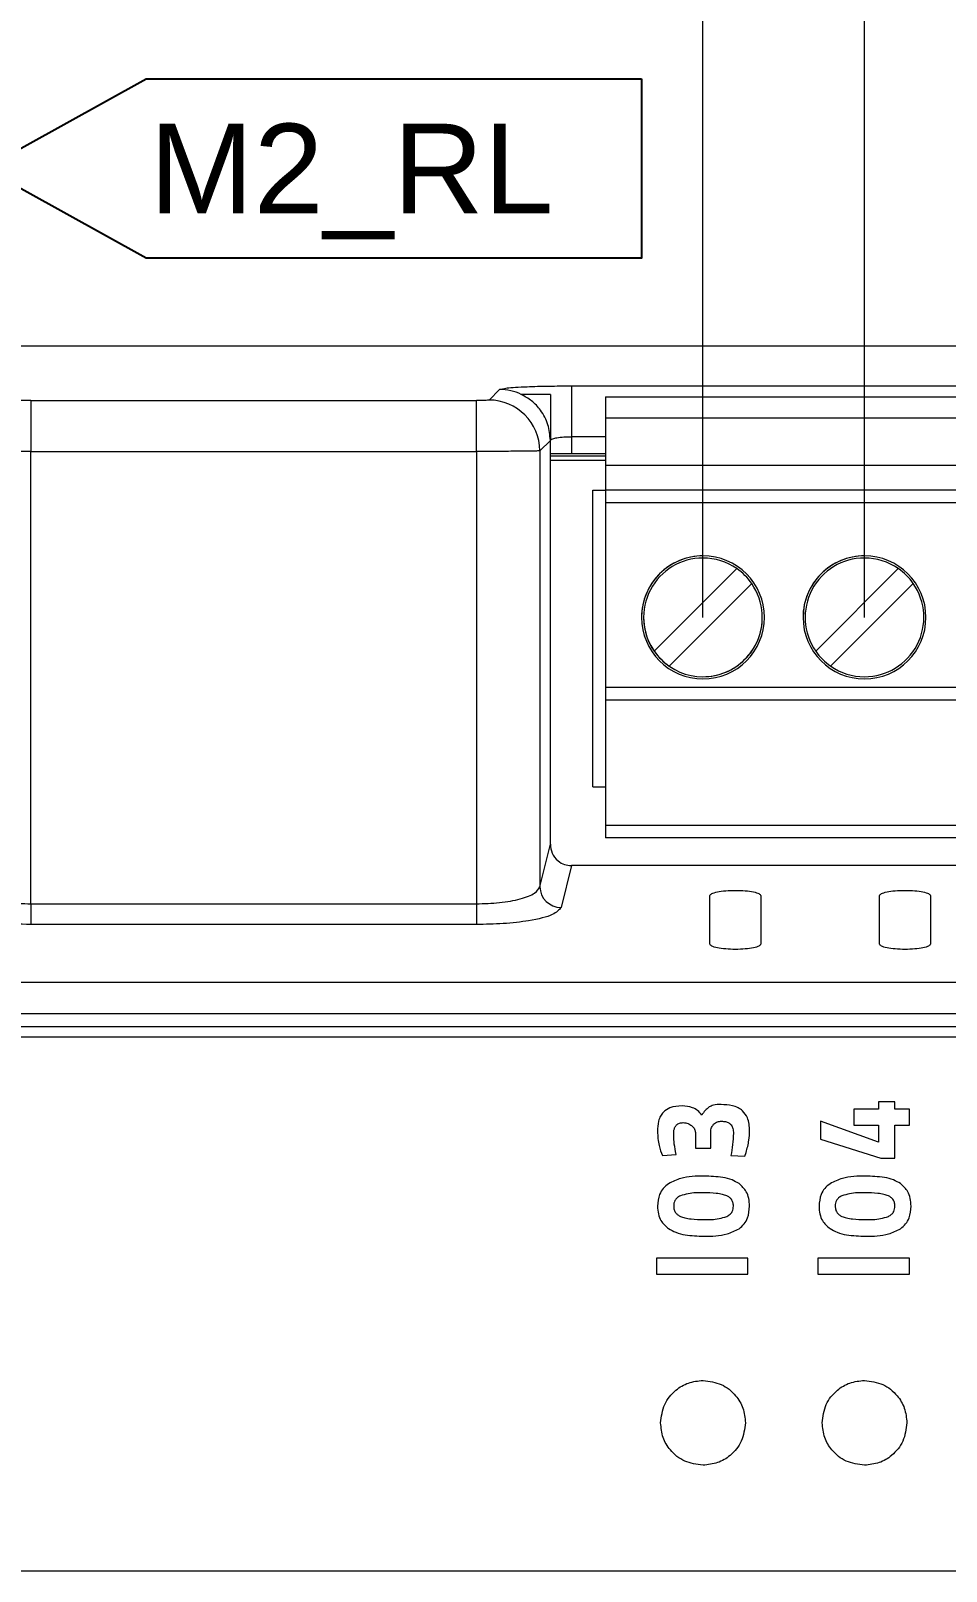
# Model space of a CAD drawing. Header units: millimetres. Extents: x 32696 to 36207, y 16706 to 17911.
# Drawn here: x 35059.7 to 35110.7, y 17551.1 to 17637 of the extents above; entities that cross this region are included whole.
import ezdxf
from ezdxf.enums import TextEntityAlignment as Align

# ---------------------------------------------------------------- set-up
doc = ezdxf.new("R2010")
doc.units = ezdxf.units.MM
doc.header["$LTSCALE"] = 0.1
doc.layers.get('0').update_dxf_attribs({"lineweight": 20})
doc.layers.add('COMANDOS', color=5, linetype='Continuous', lineweight=25)
doc.styles.get("Standard").update_dxf_attribs({"font": 'arial.ttf'})

# ---------------------------------------------------------------- blocks, each defined once
blk = doc.blocks.new('CLP-XP352')
at = {"lineweight": 9}
for p, q in [((35228.046, 17425.014), (35017.141, 17425.014)), ((35163.518, 17423.741), (35163.767, 17423.99)), ((35164.964, 17423.874), (35164.278, 17423.874)), ((35164.964, 17423.874), (35164.964, 17422.79)), ((35165.464, 17424.074), (35221.193, 17424.074)), ((35165.464, 17424.074), (35165.464, 17422.876)), ((35152.709, 17423.726), (35152.709, 17422.528)), ((35152.709, 17423.726), (35163.218, 17423.726)), ((35163.218, 17422.528), (35163.218, 17423.726)), ((35166.264, 17423.814), (35220.394, 17423.814)), ((35166.264, 17423.814), (35166.264, 17423.314)), ((35167.054, 17423.814), (35170.074, 17423.814)), ((35170.864, 17423.814), (35173.884, 17423.814)), ((35220.394, 17423.314), (35166.264, 17423.314)), ((35166.264, 17423.314), (35166.264, 17422.194)), ((35164.964, 17422.79), (35164.716, 17422.543)), ((35164.965, 17422.792), (35164.964, 17422.79)), ((35164.965, 17422.471), (35164.965, 17422.792)), ((35165.464, 17422.876), (35165.464, 17422.471)), ((35166.264, 17422.876), (35165.464, 17422.876)), ((35152.709, 17411.856), (35152.709, 17422.528)), ((35152.709, 17422.528), (35163.218, 17422.528)), ((35163.218, 17422.528), (35163.218, 17411.856)), ((35164.716, 17422.543), (35164.716, 17412.259)), ((35164.964, 17413.262), (35164.964, 17422.471)), ((35164.965, 17422.471), (35164.964, 17422.471)), ((35166.264, 17422.414), (35164.964, 17422.414)), ((35165.464, 17422.471), (35164.965, 17422.471)), ((35166.264, 17422.471), (35165.464, 17422.471)), ((35164.964, 17422.324), (35166.264, 17422.324)), ((35220.394, 17422.194), (35166.264, 17422.194)), ((35166.264, 17422.194), (35166.264, 17421.614)), ((35165.964, 17421.614), (35166.264, 17421.614)), ((35165.964, 17414.614), (35165.964, 17421.614)), ((35220.394, 17421.614), (35166.264, 17421.614)), ((35166.264, 17421.614), (35166.264, 17421.314)), ((35220.394, 17421.314), (35166.264, 17421.314)), ((35166.264, 17421.314), (35166.264, 17416.964)), ((35168.564, 17420.064), (35168.564, 17420.064)), ((35172.374, 17420.064), (35172.374, 17420.064)), ((35167.413, 17417.816), (35169.361, 17419.764)), ((35169.361, 17419.764), (35167.413, 17417.816)), ((35169.361, 17419.764), (35169.361, 17419.764)), ((35171.223, 17417.816), (35173.171, 17419.764)), ((35173.171, 17419.764), (35171.223, 17417.816)), ((35173.171, 17419.764), (35173.171, 17419.764)), ((35169.715, 17419.411), (35167.766, 17417.463)), ((35173.525, 17419.411), (35171.576, 17417.463)), ((35167.164, 17418.614), (35167.164, 17418.614)), ((35169.964, 17418.614), (35169.964, 17418.614)), ((35170.974, 17418.614), (35170.974, 17418.614)), ((35173.774, 17418.614), (35173.774, 17418.614)), ((35167.413, 17417.816), (35167.413, 17417.816)), ((35171.223, 17417.816), (35171.223, 17417.816)), ((35167.766, 17417.463), (35167.766, 17417.463)), ((35171.576, 17417.463), (35171.576, 17417.463)), ((35166.264, 17416.964), (35220.394, 17416.964)), ((35166.264, 17416.964), (35166.264, 17416.664)), ((35168.564, 17417.214), (35168.564, 17417.214)), ((35172.374, 17417.214), (35172.374, 17417.214)), ((35220.394, 17416.664), (35166.264, 17416.664)), ((35166.264, 17416.664), (35166.264, 17413.714)), ((35165.964, 17414.614), (35165.964, 17414.614)), ((35165.964, 17414.614), (35166.264, 17414.614)), ((35165.964, 17414.614), (35166.264, 17414.614)), ((35166.264, 17413.714), (35220.394, 17413.714)), ((35166.264, 17413.714), (35166.264, 17413.414)), ((35220.394, 17413.414), (35166.264, 17413.414)), ((35220.394, 17413.414), (35166.264, 17413.414)), ((35164.716, 17412.259), (35164.964, 17413.262)), ((35165.459, 17412.757), (35165.216, 17411.77)), ((35221.198, 17412.757), (35165.459, 17412.757)), ((35152.709, 17411.856), (35152.709, 17411.367)), ((35152.709, 17411.856), (35163.218, 17411.856)), ((35163.218, 17411.856), (35163.218, 17411.367)), ((35168.729, 17410.906), (35168.729, 17412.05)), ((35169.929, 17412.05), (35169.929, 17410.906)), ((35172.729, 17410.906), (35172.729, 17412.05)), ((35173.929, 17412.05), (35173.929, 17410.906)), ((35163.218, 17411.367), (35152.709, 17411.367)), ((35018.266, 17410.005), (35226.922, 17410.005)), ((35018.266, 17409.271), (35226.922, 17409.271)), ((35018.544, 17408.964), (35226.644, 17408.964)), ((35226.594, 17408.714), (35134.214, 17408.714)), ((35173.089, 17407.189), (35172.708, 17407.189)), ((35172.708, 17407.189), (35172.708, 17407.014)), ((35173.089, 17407.014), (35173.089, 17407.189)), ((35172.708, 17407.014), (35172.121, 17407.014)), ((35172.121, 17407.014), (35172.121, 17406.632)), ((35173.435, 17407.014), (35173.089, 17407.014)), ((35173.435, 17406.632), (35173.435, 17407.014)), ((35168.384, 17406.462), (35168.384, 17406.094)), ((35168.746, 17406.094), (35168.746, 17406.462)), ((35172.708, 17406.238), (35171.34, 17406.729)), ((35171.34, 17406.729), (35171.34, 17406.307)), ((35172.121, 17406.632), (35172.708, 17406.632)), ((35172.708, 17406.632), (35172.708, 17406.238)), ((35173.089, 17405.855), (35173.089, 17406.632)), ((35173.089, 17406.632), (35173.435, 17406.632)), ((35168.384, 17406.094), (35168.746, 17406.094)), ((35171.34, 17406.307), (35172.756, 17405.855)), ((35167.606, 17405.916), (35167.93, 17405.941)), ((35167.93, 17405.941), (35167.917, 17406.013)), ((35169.222, 17405.922), (35169.555, 17405.903)), ((35169.555, 17405.903), (35169.581, 17405.991)), ((35172.756, 17405.855), (35173.089, 17405.855)), ((35169.625, 17403.499), (35167.466, 17403.499)), ((35167.466, 17403.499), (35167.466, 17403.117)), ((35169.625, 17403.117), (35169.625, 17403.499)), ((35173.435, 17403.499), (35171.276, 17403.499)), ((35171.276, 17403.499), (35171.276, 17403.117)), ((35173.435, 17403.117), (35173.435, 17403.499)), ((35167.466, 17403.117), (35169.625, 17403.117)), ((35171.276, 17403.117), (35173.435, 17403.117)), ((35227.594, 17396.114), (35135.214, 17396.114))]:
    blk.add_line(p, q, dxfattribs=at)
for centre, radius, start, end in [((35163.763, 17422.79), 1.2, 64.5836, 89.836), ((35163.514, 17422.539), 1.202, 0.1836, 89.8164), ((35163.767, 17422.788), 1.199, 0.157, 2.7456), ((35168.564, 17418.614), 1.45, 90, 270), ((35168.564, 17418.614), 1.45, 90, 180.0004), ((35168.564, 17418.614), 1.4, 90, 214.7134), ((35168.564, 17418.614), 1.45, 270, 90), ((35168.564, 17418.614), 1.45, 0.0004, 90), ((35168.564, 17418.614), 1.4, 55.2866, 90), ((35172.374, 17418.614), 1.45, 90, 270), ((35172.374, 17418.614), 1.45, 90, 180.0004), ((35172.374, 17418.614), 1.4, 90, 214.7134), ((35172.374, 17418.614), 1.45, 270, 90), ((35172.374, 17418.614), 1.45, 0.0004, 90), ((35172.374, 17418.614), 1.4, 55.2866, 90), ((35168.564, 17418.614), 1.4, 34.7134, 55.2866), ((35172.374, 17418.614), 1.4, 34.7134, 55.2866), ((35168.564, 17418.614), 1.4, 270, 34.7134), ((35172.374, 17418.614), 1.4, 270, 34.7134), ((35168.564, 17418.614), 1.4, 180.0004, 270), ((35168.564, 17418.614), 1.4, 270, 0.0004), ((35168.564, 17418.614), 1.4, 214.7134, 235.2866), ((35172.374, 17418.614), 1.4, 214.7134, 235.2866), ((35172.374, 17418.614), 1.4, 235.2866, 270), ((35165.217, 17412.271), 0.501, 181.3267, 269.8606)]:
    blk.add_arc(centre, radius, start, end, dxfattribs=at)
for points, knots in [([(35163.767, 17423.99), (35163.807, 17424.002), (35163.891, 17424.027), (35164.349, 17424.055), (35164.905, 17424.072), (35165.282, 17424.073), (35165.464, 17424.074)], [0, 0, 0, 0, 0.271964, 0.561965, 0.788132, 1, 1, 1, 1]), ([(35164.964, 17422.79), (35164.953, 17422.915), (35164.93, 17423.168), (35164.759, 17423.487), (35164.535, 17423.729), (35164.362, 17423.826), (35164.278, 17423.874)], [0, 0, 0, 0, 0.2752052, 0.5613442, 0.7850054, 1, 1, 1, 1]), ([(35152.709, 17423.726), (35152.666, 17423.727), (35152.581, 17423.727), (35152.484, 17423.731), (35152.424, 17423.736), (35152.414, 17423.74), (35152.409, 17423.741)], [0, 0, 0, 0, 0.279478, 0.559071, 0.779499, 1, 1, 1, 1]), ([(35163.518, 17423.741), (35163.511, 17423.739), (35163.496, 17423.735), (35163.415, 17423.73), (35163.319, 17423.727), (35163.252, 17423.727), (35163.218, 17423.726)], [0, 0, 0, 0, 0.279817, 0.559501, 0.779779, 1, 1, 1, 1]), ([(35164.964, 17422.846), (35164.964, 17422.836), (35164.964, 17422.819), (35164.964, 17422.798), (35164.964, 17422.79)], [0, 0, 0, 0, 0.598684, 1, 1, 1, 1]), ([(35164.965, 17422.792), (35164.97, 17422.798), (35164.978, 17422.811), (35165.027, 17422.832), (35165.12, 17422.854), (35165.276, 17422.872), (35165.403, 17422.875), (35165.464, 17422.876)], [0, 0, 0, 0, 0.152473, 0.287289, 0.503224, 0.758364, 1, 1, 1, 1]), ([(35152.709, 17422.528), (35152.555, 17422.528), (35152.223, 17422.529), (35151.836, 17422.531), (35151.56, 17422.534), (35151.383, 17422.536), (35151.252, 17422.539), (35151.225, 17422.542), (35151.211, 17422.543)], [0, 0, 0, 0, 0.202963, 0.436835, 0.565937, 0.702835, 0.847525, 1, 1, 1, 1]), ([(35164.716, 17422.543), (35164.703, 17422.542), (35164.676, 17422.539), (35164.545, 17422.536), (35164.367, 17422.534), (35164.092, 17422.531), (35163.704, 17422.529), (35163.373, 17422.528), (35163.218, 17422.528)], [0, 0, 0, 0, 0.152475, 0.297165, 0.434063, 0.563165, 0.797037, 1, 1, 1, 1]), ([(35164.964, 17413.262), (35164.972, 17413.191), (35164.99, 17413.042), (35165.123, 17412.872), (35165.291, 17412.773), (35165.404, 17412.762), (35165.459, 17412.757)], [0, 0, 0, 0, 0.273299, 0.565582, 0.7913, 1, 1, 1, 1]), ([(35151.211, 17412.259), (35151.24, 17412.208), (35151.3, 17412.102), (35151.647, 17411.967), (35152.141, 17411.875), (35152.524, 17411.862), (35152.709, 17411.856)], [0, 0, 0, 0, 0.245073, 0.506175, 0.760513, 1, 1, 1, 1]), ([(35163.218, 17411.856), (35163.404, 17411.862), (35163.786, 17411.875), (35164.28, 17411.967), (35164.628, 17412.102), (35164.688, 17412.208), (35164.716, 17412.259)], [0, 0, 0, 0, 0.23947, 0.493825, 0.754927, 1, 1, 1, 1]), ([(35168.729, 17412.05), (35168.738, 17412.066), (35168.756, 17412.099), (35168.895, 17412.14), (35169.093, 17412.168), (35169.329, 17412.178), (35169.565, 17412.168), (35169.763, 17412.14), (35169.902, 17412.099), (35169.92, 17412.066), (35169.929, 17412.05)], [0, 0, 0, 0, 0.125, 0.25, 0.375, 0.5, 0.625, 0.75, 0.875, 1, 1, 1, 1]), ([(35172.729, 17412.05), (35172.738, 17412.066), (35172.756, 17412.099), (35172.895, 17412.14), (35173.093, 17412.168), (35173.329, 17412.178), (35173.565, 17412.168), (35173.763, 17412.14), (35173.902, 17412.099), (35173.92, 17412.066), (35173.929, 17412.05)], [0, 0, 0, 0, 0.125, 0.25, 0.375, 0.5, 0.625, 0.75, 0.875, 1, 1, 1, 1]), ([(35152.709, 17411.367), (35152.433, 17411.375), (35151.861, 17411.389), (35151.205, 17411.497), (35150.807, 17411.632), (35150.743, 17411.725), (35150.712, 17411.77)], [0, 0, 0, 0, 0.2691576, 0.5582873, 0.785782, 1, 1, 1, 1]), ([(35165.216, 17411.77), (35165.168, 17411.712), (35165.071, 17411.593), (35164.533, 17411.459), (35163.878, 17411.381), (35163.433, 17411.372), (35163.218, 17411.367)], [0, 0, 0, 0, 0.274504, 0.565211, 0.790152, 1, 1, 1, 1]), ([(35169.929, 17410.906), (35169.919, 17410.89), (35169.901, 17410.857), (35169.763, 17410.816), (35169.564, 17410.788), (35169.329, 17410.778), (35169.094, 17410.788), (35168.895, 17410.816), (35168.756, 17410.857), (35168.738, 17410.89), (35168.729, 17410.906)], [0, 0, 0, 0, 0.125383, 0.250022, 0.374875, 0.499714, 0.624357, 0.749712, 0.87484, 1, 1, 1, 1]), ([(35173.929, 17410.906), (35173.919, 17410.89), (35173.901, 17410.857), (35173.763, 17410.816), (35173.564, 17410.788), (35173.329, 17410.778), (35173.094, 17410.788), (35172.895, 17410.816), (35172.756, 17410.857), (35172.738, 17410.89), (35172.729, 17410.906)], [0, 0, 0, 0, 0.1253829, 0.2500224, 0.3748747, 0.4997144, 0.6243573, 0.7497117, 0.8748399, 1, 1, 1, 1]), ([(35168.993, 17407.122), (35168.931, 17407.122), (35168.832, 17407.121), (35168.743, 17407.08), (35168.711, 17407.065)], [0, 0, 0, 0, 0.635569, 1, 1, 1, 1]), ([(35169.498, 17406.974), (35169.464, 17407), (35169.392, 17407.054), (35169.219, 17407.111), (35169.082, 17407.118), (35168.993, 17407.122)], [0, 0, 0, 0, 0.23845, 0.502992, 1, 1, 1, 1]), ([(35167.63, 17406.945), (35167.606, 17406.914), (35167.555, 17406.85), (35167.501, 17406.693), (35167.495, 17406.568), (35167.492, 17406.486)], [0, 0, 0, 0, 0.235463, 0.498785, 1, 1, 1, 1]), ([(35168.073, 17407.089), (35167.972, 17407.085), (35167.808, 17407.08), (35167.679, 17406.982), (35167.63, 17406.945)], [0, 0, 0, 0, 0.615437, 1, 1, 1, 1]), ([(35168.539, 17406.875), (35168.507, 17406.912), (35168.444, 17406.984), (35168.285, 17407.072), (35168.155, 17407.082), (35168.073, 17407.089)], [0, 0, 0, 0, 0.272486, 0.5404, 1, 1, 1, 1]), ([(35168.711, 17407.065), (35168.676, 17407.038), (35168.609, 17406.984), (35168.562, 17406.911), (35168.539, 17406.875)], [0, 0, 0, 0, 0.509409, 1, 1, 1, 1]), ([(35169.663, 17406.498), (35169.659, 17406.607), (35169.652, 17406.785), (35169.541, 17406.921), (35169.498, 17406.974)], [0, 0, 0, 0, 0.611026, 1, 1, 1, 1]), ([(35167.492, 17406.486), (35167.497, 17406.373), (35167.506, 17406.177), (35167.576, 17405.994), (35167.606, 17405.916)], [0, 0, 0, 0, 0.574467, 1, 1, 1, 1]), ([(35167.873, 17406.421), (35167.874, 17406.452), (35167.876, 17406.509), (35167.899, 17406.586), (35167.942, 17406.648), (35168.012, 17406.69), (35168.068, 17406.693), (35168.098, 17406.695)], [0, 0, 0, 0, 0.23036, 0.421688, 0.587943, 0.779408, 1, 1, 1, 1]), ([(35167.917, 17406.013), (35167.903, 17406.091), (35167.878, 17406.226), (35167.874, 17406.363), (35167.873, 17406.421)], [0, 0, 0, 0, 0.577592, 1, 1, 1, 1]), ([(35168.098, 17406.695), (35168.138, 17406.691), (35168.209, 17406.684), (35168.268, 17406.643), (35168.295, 17406.625)], [0, 0, 0, 0, 0.551394, 1, 1, 1, 1]), ([(35168.295, 17406.625), (35168.31, 17406.612), (35168.338, 17406.587), (35168.375, 17406.533), (35168.38, 17406.489), (35168.384, 17406.462)], [0, 0, 0, 0, 0.311437, 0.589228, 1, 1, 1, 1]), ([(35168.746, 17406.462), (35168.749, 17406.504), (35168.754, 17406.575), (35168.797, 17406.632), (35168.816, 17406.655)], [0, 0, 0, 0, 0.5801, 1, 1, 1, 1]), ([(35168.816, 17406.655), (35168.845, 17406.679), (35168.9, 17406.723), (35168.97, 17406.727), (35169.003, 17406.729)], [0, 0, 0, 0, 0.537063, 1, 1, 1, 1]), ([(35169.003, 17406.729), (35169.035, 17406.727), (35169.093, 17406.724), (35169.173, 17406.694), (35169.237, 17406.638), (35169.277, 17406.55), (35169.28, 17406.481), (35169.282, 17406.443)], [0, 0, 0, 0, 0.208303, 0.385311, 0.548755, 0.753381, 1, 1, 1, 1]), ([(35169.282, 17406.443), (35169.278, 17406.354), (35169.27, 17406.179), (35169.238, 17406.006), (35169.222, 17405.922)], [0, 0, 0, 0, 0.510113, 1, 1, 1, 1]), ([(35169.581, 17405.991), (35169.607, 17406.087), (35169.653, 17406.254), (35169.66, 17406.426), (35169.663, 17406.498)], [0, 0, 0, 0, 0.577762, 1, 1, 1, 1]), ([(35168.589, 17405.434), (35168.402, 17405.432), (35168.109, 17405.429), (35167.847, 17405.302), (35167.752, 17405.255)], [0, 0, 0, 0, 0.6353439, 1, 1, 1, 1]), ([(35169.414, 17405.257), (35169.36, 17405.288), (35169.241, 17405.356), (35168.96, 17405.422), (35168.737, 17405.429), (35168.589, 17405.434)], [0, 0, 0, 0, 0.2175175, 0.4794922, 1, 1, 1, 1]), ([(35172.399, 17405.434), (35172.212, 17405.432), (35171.919, 17405.429), (35171.657, 17405.302), (35171.562, 17405.255)], [0, 0, 0, 0, 0.635344, 1, 1, 1, 1]), ([(35173.224, 17405.257), (35173.17, 17405.288), (35173.051, 17405.356), (35172.77, 17405.422), (35172.547, 17405.429), (35172.399, 17405.434)], [0, 0, 0, 0, 0.2175175, 0.4794922, 1, 1, 1, 1]), ([(35167.752, 17405.255), (35167.708, 17405.22), (35167.62, 17405.15), (35167.513, 17404.969), (35167.5, 17404.819), (35167.492, 17404.725)], [0, 0, 0, 0, 0.275479, 0.542903, 1, 1, 1, 1]), ([(35168.03, 17404.968), (35168.003, 17404.954), (35167.953, 17404.927), (35167.902, 17404.864), (35167.876, 17404.795), (35167.874, 17404.75), (35167.873, 17404.726)], [0, 0, 0, 0, 0.292413, 0.55813, 0.769655, 1, 1, 1, 1]), ([(35168.579, 17405.041), (35168.456, 17405.041), (35168.269, 17405.042), (35168.091, 17404.987), (35168.03, 17404.968)], [0, 0, 0, 0, 0.658032, 1, 1, 1, 1]), ([(35169.127, 17404.968), (35169.092, 17404.981), (35169.011, 17405.01), (35168.827, 17405.035), (35168.679, 17405.039), (35168.579, 17405.041)], [0, 0, 0, 0, 0.20023, 0.460667, 1, 1, 1, 1]), ([(35169.282, 17404.727), (35169.28, 17404.757), (35169.276, 17404.813), (35169.24, 17404.884), (35169.188, 17404.936), (35169.148, 17404.957), (35169.127, 17404.968)], [0, 0, 0, 0, 0.288903, 0.553829, 0.766744, 1, 1, 1, 1]), ([(35169.663, 17404.725), (35169.66, 17404.787), (35169.653, 17404.904), (35169.584, 17405.101), (35169.478, 17405.198), (35169.414, 17405.257)], [0, 0, 0, 0, 0.3049042, 0.5798709, 1, 1, 1, 1]), ([(35171.562, 17405.255), (35171.518, 17405.22), (35171.43, 17405.15), (35171.323, 17404.969), (35171.31, 17404.819), (35171.302, 17404.725)], [0, 0, 0, 0, 0.275479, 0.542903, 1, 1, 1, 1]), ([(35171.84, 17404.968), (35171.813, 17404.954), (35171.763, 17404.927), (35171.712, 17404.864), (35171.686, 17404.795), (35171.684, 17404.75), (35171.683, 17404.726)], [0, 0, 0, 0, 0.292413, 0.55813, 0.769655, 1, 1, 1, 1]), ([(35172.389, 17405.041), (35172.266, 17405.041), (35172.079, 17405.042), (35171.901, 17404.987), (35171.84, 17404.968)], [0, 0, 0, 0, 0.658032, 1, 1, 1, 1]), ([(35172.937, 17404.968), (35172.902, 17404.981), (35172.821, 17405.01), (35172.637, 17405.035), (35172.489, 17405.039), (35172.389, 17405.041)], [0, 0, 0, 0, 0.20023, 0.460667, 1, 1, 1, 1]), ([(35173.092, 17404.727), (35173.09, 17404.757), (35173.086, 17404.813), (35173.05, 17404.884), (35172.998, 17404.936), (35172.958, 17404.957), (35172.937, 17404.968)], [0, 0, 0, 0, 0.288903, 0.553829, 0.766744, 1, 1, 1, 1]), ([(35173.473, 17404.725), (35173.47, 17404.787), (35173.463, 17404.904), (35173.394, 17405.101), (35173.288, 17405.198), (35173.224, 17405.257)], [0, 0, 0, 0, 0.304904, 0.579871, 1, 1, 1, 1]), ([(35167.492, 17404.725), (35167.495, 17404.663), (35167.502, 17404.545), (35167.575, 17404.348), (35167.685, 17404.252), (35167.752, 17404.194)], [0, 0, 0, 0, 0.300764, 0.574255, 1, 1, 1, 1]), ([(35167.873, 17404.726), (35167.875, 17404.696), (35167.878, 17404.639), (35167.916, 17404.567), (35167.969, 17404.515), (35168.01, 17404.493), (35168.031, 17404.482)], [0, 0, 0, 0, 0.287559, 0.552203, 0.765697, 1, 1, 1, 1]), ([(35169.127, 17404.483), (35169.153, 17404.498), (35169.203, 17404.526), (35169.253, 17404.59), (35169.278, 17404.659), (35169.281, 17404.704), (35169.282, 17404.727)], [0, 0, 0, 0, 0.2928164, 0.5591857, 0.7706802, 1, 1, 1, 1]), ([(35169.414, 17404.192), (35169.457, 17404.228), (35169.541, 17404.298), (35169.644, 17404.48), (35169.656, 17404.63), (35169.663, 17404.725)], [0, 0, 0, 0, 0.270664, 0.537437, 1, 1, 1, 1]), ([(35171.302, 17404.725), (35171.305, 17404.663), (35171.312, 17404.545), (35171.385, 17404.348), (35171.495, 17404.252), (35171.562, 17404.194)], [0, 0, 0, 0, 0.300764, 0.574255, 1, 1, 1, 1]), ([(35171.683, 17404.726), (35171.685, 17404.696), (35171.688, 17404.639), (35171.726, 17404.567), (35171.779, 17404.515), (35171.82, 17404.493), (35171.841, 17404.482)], [0, 0, 0, 0, 0.287559, 0.552203, 0.765697, 1, 1, 1, 1]), ([(35172.937, 17404.483), (35172.963, 17404.498), (35173.013, 17404.526), (35173.063, 17404.59), (35173.088, 17404.659), (35173.091, 17404.704), (35173.092, 17404.727)], [0, 0, 0, 0, 0.292816, 0.559186, 0.77068, 1, 1, 1, 1]), ([(35173.224, 17404.192), (35173.267, 17404.228), (35173.351, 17404.298), (35173.454, 17404.48), (35173.466, 17404.63), (35173.473, 17404.725)], [0, 0, 0, 0, 0.270664, 0.537437, 1, 1, 1, 1]), ([(35168.031, 17404.482), (35168.067, 17404.469), (35168.148, 17404.44), (35168.333, 17404.414), (35168.481, 17404.411), (35168.581, 17404.409)], [0, 0, 0, 0, 0.202241, 0.463134, 1, 1, 1, 1]), ([(35168.581, 17404.409), (35168.703, 17404.408), (35168.89, 17404.407), (35169.066, 17404.464), (35169.127, 17404.483)], [0, 0, 0, 0, 0.657967, 1, 1, 1, 1]), ([(35171.841, 17404.482), (35171.877, 17404.469), (35171.958, 17404.44), (35172.143, 17404.414), (35172.291, 17404.411), (35172.391, 17404.409)], [0, 0, 0, 0, 0.202241, 0.463134, 1, 1, 1, 1]), ([(35172.391, 17404.409), (35172.513, 17404.408), (35172.7, 17404.407), (35172.876, 17404.464), (35172.937, 17404.483)], [0, 0, 0, 0, 0.657967, 1, 1, 1, 1]), ([(35167.752, 17404.194), (35167.808, 17404.163), (35167.93, 17404.094), (35168.214, 17404.028), (35168.439, 17404.02), (35168.589, 17404.015)], [0, 0, 0, 0, 0.220687, 0.483535, 1, 1, 1, 1]), ([(35168.589, 17404.015), (35168.774, 17404.016), (35169.064, 17404.019), (35169.321, 17404.146), (35169.414, 17404.192)], [0, 0, 0, 0, 0.6393976, 1, 1, 1, 1]), ([(35171.562, 17404.194), (35171.618, 17404.163), (35171.74, 17404.094), (35172.024, 17404.028), (35172.249, 17404.02), (35172.399, 17404.015)], [0, 0, 0, 0, 0.220687, 0.483535, 1, 1, 1, 1]), ([(35172.399, 17404.015), (35172.584, 17404.016), (35172.874, 17404.019), (35173.131, 17404.146), (35173.224, 17404.192)], [0, 0, 0, 0, 0.6393976, 1, 1, 1, 1]), ([(35167.565, 17399.614), (35167.584, 17399.763), (35167.622, 17400.056), (35167.889, 17400.381), (35168.215, 17400.578), (35168.447, 17400.602), (35168.565, 17400.614)], [0, 0, 0, 0, 0.283707, 0.557916, 0.775023, 1, 1, 1, 1]), ([(35168.565, 17400.614), (35168.714, 17400.594), (35169.007, 17400.556), (35169.332, 17400.289), (35169.529, 17399.963), (35169.553, 17399.732), (35169.565, 17399.614)], [0, 0, 0, 0, 0.2837074, 0.5579157, 0.7750228, 1, 1, 1, 1]), ([(35171.375, 17399.614), (35171.394, 17399.763), (35171.432, 17400.056), (35171.699, 17400.381), (35172.025, 17400.578), (35172.257, 17400.602), (35172.375, 17400.614)], [0, 0, 0, 0, 0.283707, 0.557916, 0.775023, 1, 1, 1, 1]), ([(35172.375, 17400.614), (35172.524, 17400.594), (35172.817, 17400.556), (35173.142, 17400.289), (35173.339, 17399.963), (35173.363, 17399.732), (35173.375, 17399.614)], [0, 0, 0, 0, 0.283707, 0.557916, 0.775023, 1, 1, 1, 1]), ([(35168.565, 17398.614), (35168.416, 17398.633), (35168.123, 17398.671), (35167.797, 17398.938), (35167.6, 17399.264), (35167.577, 17399.496), (35167.565, 17399.614)], [0, 0, 0, 0, 0.2837074, 0.5579157, 0.7750228, 1, 1, 1, 1]), ([(35169.565, 17399.614), (35169.545, 17399.465), (35169.507, 17399.172), (35169.24, 17398.846), (35168.914, 17398.649), (35168.683, 17398.626), (35168.565, 17398.614)], [0, 0, 0, 0, 0.283707, 0.557916, 0.775023, 1, 1, 1, 1]), ([(35172.375, 17398.614), (35172.226, 17398.633), (35171.933, 17398.671), (35171.607, 17398.938), (35171.41, 17399.264), (35171.387, 17399.496), (35171.375, 17399.614)], [0, 0, 0, 0, 0.283707, 0.557916, 0.775023, 1, 1, 1, 1]), ([(35173.375, 17399.614), (35173.355, 17399.465), (35173.317, 17399.172), (35173.05, 17398.846), (35172.724, 17398.649), (35172.493, 17398.626), (35172.375, 17398.614)], [0, 0, 0, 0, 0.283707, 0.557916, 0.775023, 1, 1, 1, 1])]:
    blk.add_open_spline(points, degree=3, knots=knots, dxfattribs=at)
blk = doc.blocks.new('COMMAND_TAG')
blk.add_lwpolyline([(34954.395, 17316.024), (34954.395, 17306.024), (34981.988, 17306.024), (34991.019, 17311.021), (34981.988, 17316.018), (34954.395, 17316.024)])
blk.add_attdef('NAME', text='', height=5).set_placement((34970.553, 17311.022), align=Align.MIDDLE_CENTER)

msp = doc.modelspace()

# ---------------------------------------------------------------- linework, layer by layer
at = {"layer": 'COMANDOS', "lineweight": 20}
for p, q in [((35097.109, 17604.292), (35097.109, 17674.067)), ((35106.11, 17604.292), (35106.11, 17659.752))]:
    msp.add_line(p, q, dxfattribs=at)

# ---------------------------------------------------------------- block references
at = {"xscale": 2.3625, "yscale": 2.3625, "zscale": 2.3625}
msp.add_blockref('CLP-XP352', (-47988.622, -23547.183), dxfattribs=at)
at = {"layer": 'COMANDOS', "lineweight": 20}
ref = msp.add_blockref('COMMAND_TAG', (70048.071, 318.28), dxfattribs=dict(at, xscale=-1))
ref.add_attrib('NAME', 'M2_RL', dxfattribs={"layer": '0', "height": 5}).set_placement((35077.517, 17629.302), align=Align.MIDDLE_CENTER)

doc.saveas('drawing.dxf')
